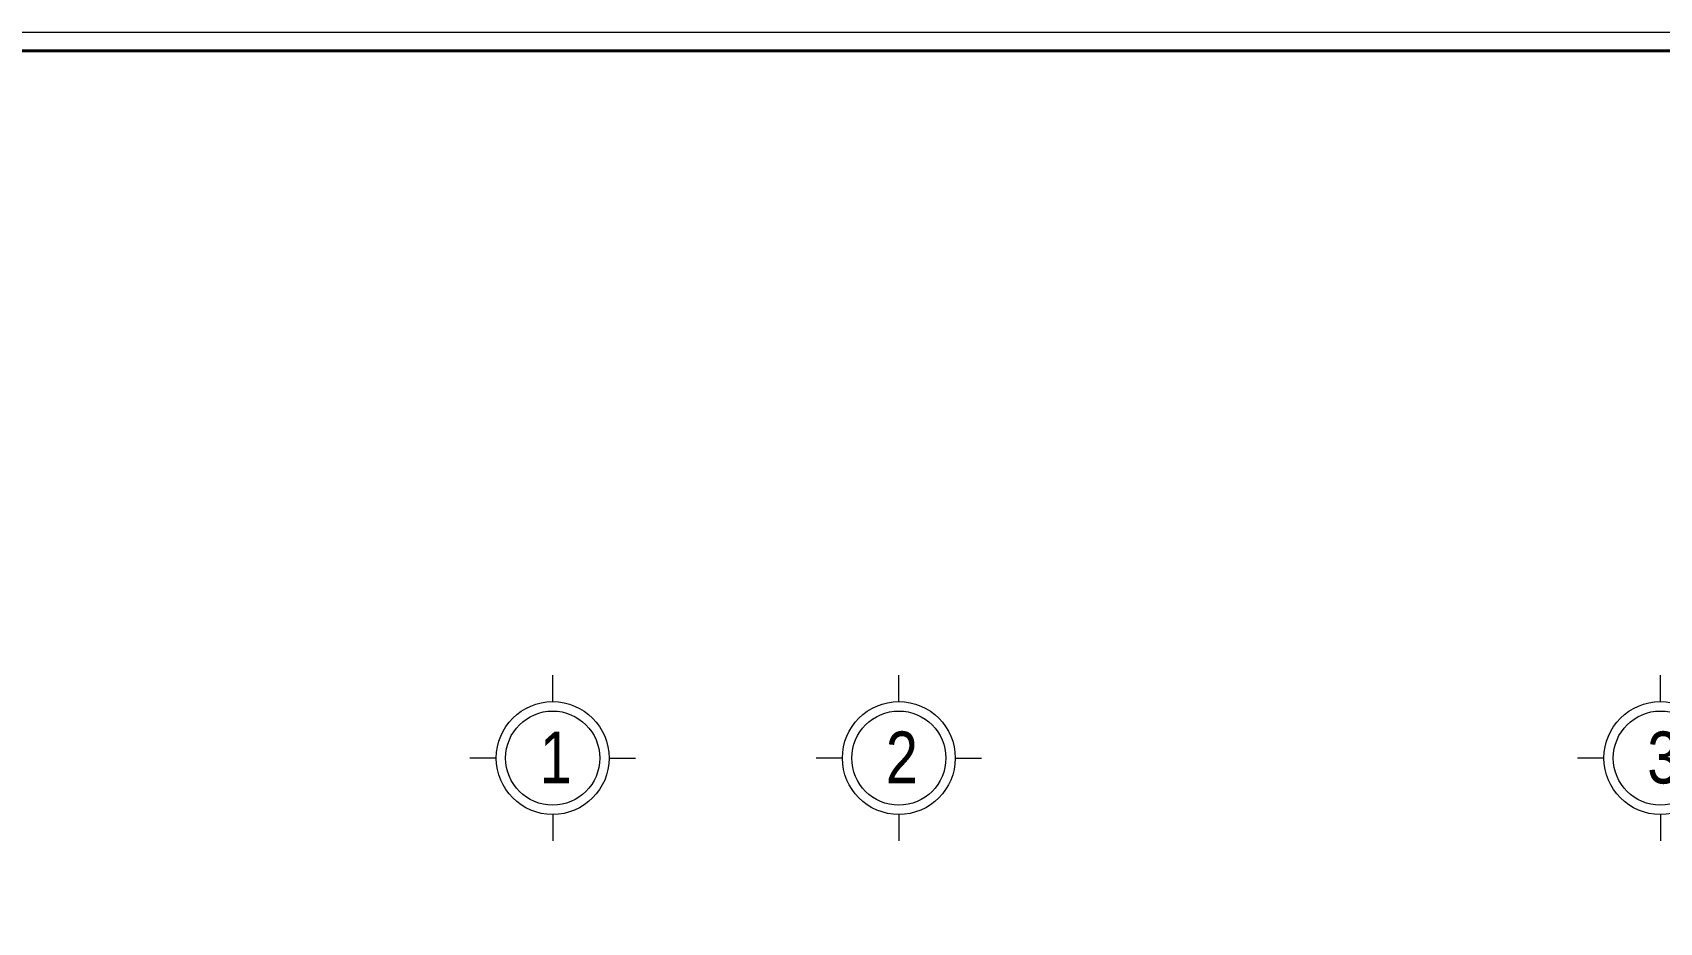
# Model space of a CAD drawing. Header units: inches. Extents: x 921646 to 2157952, y -92667 to 262089.
# Drawn here: x 1985189 to 1994589, y 61457 to 66596 of the extents above; entities that cross this region are included whole.
import ezdxf
from ezdxf.enums import TextEntityAlignment as Align

# ---------------------------------------------------------------- set-up
doc = ezdxf.new("R2010")
doc.units = ezdxf.units.IN
doc.header["$MEASUREMENT"] = 0
doc.layers.get('0').update_dxf_attribs({"lineweight": 9})
doc.layers.get('DEFPOINTS').update_dxf_attribs({"lineweight": 9})
for name, color, linetype, lineweight in [('09-DIMOUT', 251, 'Continuous', 9), ('Cp Net Manh 0.15', 8, 'Continuous', 15), ('Cp Net Thep 0.40', 2, 'Continuous', 40), ('Cp Text 0.15', 3, 'Continuous', 15)]:
    doc.layers.add(name, color=color, linetype=linetype, lineweight=lineweight)
doc.styles.add('VHELVEN', font='VHELVEN.TTF')
doc.styles.add('VNI-HELVE', font='VHELVEB.TTF', dxfattribs={"width": 0.8})

# ---------------------------------------------------------------- blocks, each defined once
blk = doc.blocks.new('A$C788F0ACE')
at = {"layer": 'Cp Net Manh 0.15', "linetype": 'Continuous'}
for p, q in [((0, 300.0000000000582), (0, 440.0000000023864)), ((-300, 0), (-440.0000000027939, 0)), ((300, 0), (440.0000000018626, 0)), ((0, -300), (0, -440.0000000023283))]:
    blk.add_line(p, q, dxfattribs=at)
for radius in [300, 250]:
    blk.add_circle((0, 0), radius, dxfattribs=at)
at = {"layer": 'Cp Text 0.15', "color": 7, "linetype": 'Continuous', "style": 'VHELVEN'}
blk.add_attdef('TRUC', text='', height=280.0000000046566, dxfattribs=at).set_placement((94.0908639702925, 0.9700787446345486), align=Align.MIDDLE_CENTER)
blk = doc.blocks.new('dim')
at = {"layer": 'Cp Text 0.15'}
ref = blk.add_blockref('A$C788F0ACE', (1952978.368633527, 205712.9039640159), dxfattribs=dict(at, xscale=1.086778053933425, yscale=1.086778053933425, zscale=1.086778053933425, rotation=180))
ref.add_attrib('TRUC', '1', dxfattribs={"layer": '0', "color": 3, "height": 300, "style": 'VNI-HELVE', "width": 0.8}).set_placement((1952996.168786611, 205716.2465824003), align=Align.MIDDLE_CENTER)
ref = blk.add_blockref('A$C788F0ACE', (1954978.368633527, 205712.903964016), dxfattribs=dict(at, xscale=1.086778053933425, yscale=1.086778053933425, zscale=1.086778053933425, rotation=180))
ref.add_attrib('TRUC', '2', dxfattribs={"layer": '0', "color": 3, "height": 300, "style": 'VNI-HELVE', "width": 0.8}).set_placement((1954996.168786611, 205716.2465824004), align=Align.MIDDLE_CENTER)
ref = blk.add_blockref('A$C788F0ACE', (1959378.368633564, 205712.903964016), dxfattribs=dict(at, xscale=1.086778053933425, yscale=1.086778053933425, zscale=1.086778053933425, rotation=180))
ref.add_attrib('TRUC', '3', dxfattribs={"layer": '0', "color": 3, "height": 300, "style": 'VNI-HELVE', "width": 0.8}).set_placement((1959396.168786648, 205716.2465824004), align=Align.MIDDLE_CENTER)
blk = doc.blocks.new('Khung Ht dep')
at = {"layer": 'Cp Net Thep 0.40', "color": 106, "flags": 128}
blk.add_lwpolyline([(30380.39805538137, 21414.66774669322), (30380.39805538137, 1791.667746693099), (3162.398055380676, 1791.667746693099), (3162.398055380676, 21414.66774669322)], close=True, dxfattribs=at)
at = {"layer": 'DEFPOINTS', "ltscale": 100}
blk.add_lwpolyline([(30430.39805538347, 1691.667746693157), (30430.39805538347, 21514.6677466931), (1912.398055381607, 21514.6677466931), (1912.398055381607, 1691.667746693157)], close=True, dxfattribs=at)

msp = doc.modelspace()

# ---------------------------------------------------------------- block references
at = {"layer": '09-DIMOUT'}
msp.add_blockref('dim', (35216.03104037699, -143306.9714273547), dxfattribs=at)
at = {"layer": 'Cp Net Manh 0.15', "xscale": 1.05319564237593, "yscale": 1.05319564237593, "zscale": 1.05319564237593}
msp.add_blockref('Khung Ht dep', (1978466.732447863, 43936.35200931363), dxfattribs=at)

doc.saveas('drawing.dxf')
